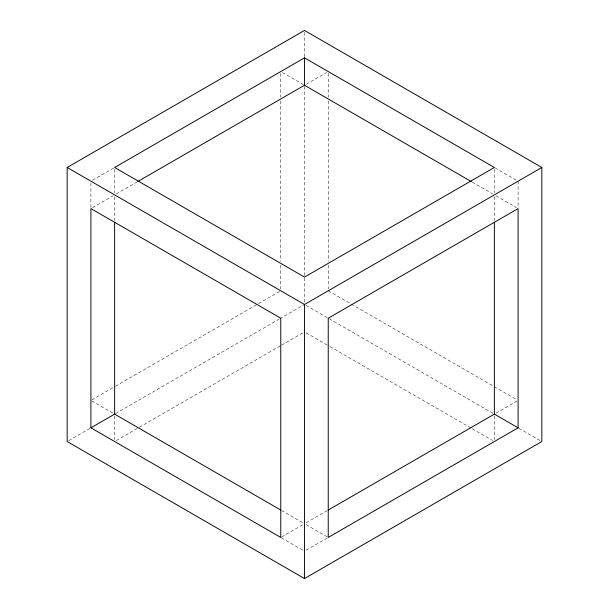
<?xml version="1.0" encoding="UTF-8"?>
<svg xmlns="http://www.w3.org/2000/svg" width="609" height="609" viewBox="0 0 609 609"><rect width="100%" height="100%" fill="white"/><g stroke="black" fill="none" stroke-linecap="round" stroke-linejoin="round"><path stroke-width="0.46" stroke-dasharray="3.04 2.28" d="M92.545 180.226L113.913 167.886M92.538 207.639L112.992 195.824M116.273 193.928L136.827 182.068M306.137 84.316L326.599 72.501M91.723 399.946L114.736 386.654M115.558 386.182L257.752 304.089M258.574 303.609L280.764 290.798M68.809 440.581L90.162 428.249M115.619 413.549L279.044 319.2M279.843 318.735L304.5 304.5M116.273 440.573L138.471 427.762M139.294 427.29L280.665 345.668M281.487 345.196L303.678 332.385M281.586 536.971L304.5 523.74M306.144 522.788L327.513 510.456M496.008 413.176L517.285 400.889M306.144 550.193L327.513 537.861M495.087 167.886L516.455 180.226M282.401 72.501L304.5 85.26M472.173 182.068L492.727 193.928M496.008 195.824L516.462 207.639M328.236 290.798L350.426 303.609M351.248 304.089L493.442 386.182M494.264 386.654L517.277 399.946M306.137 305.444L493.381 413.549M518.838 428.249L540.191 440.581M306.144 332.857L329.157 346.14M329.979 346.62L471.351 428.241M472.173 428.713L492.727 440.573M91.715 400.889L112.992 413.176M281.487 510.456L303.678 523.268M306.137 524.684L327.414 536.971M281.487 537.861L304.5 551.145M518.099 181.178L518.099 207.753M494.371 169.363L494.371 192.992M494.371 196.776L494.371 220.504M494.371 416.008L494.371 439.637M328.236 73.453L328.236 97.181M328.236 100.98L328.236 261.375M328.236 265.174L328.236 288.902M304.5 32.346L304.5 57.002M304.5 86.402L304.5 302.612M280.764 73.453L280.764 97.181M280.764 100.98L280.764 261.375M280.764 265.174L280.764 288.902M114.629 169.363L114.629 192.992M114.629 196.776L114.629 220.504M114.629 416.008L114.629 439.637M90.901 183.073L90.901 207.753"/><path stroke-width="0.91" d="M67.165 167.475L304.5 30.45L541.835 167.475L541.835 441.525L304.5 578.55L67.165 441.525L67.165 167.475L304.5 304.5L541.835 167.475M304.5 57.855L114.629 167.475L304.5 277.095L494.371 167.475L304.5 57.855L304.5 85.26L137.649 181.589M90.901 427.822L280.764 537.442L280.764 318.202L90.901 208.582L90.901 427.822L114.629 414.12L280.665 509.977M328.335 509.977L494.371 414.12L518.099 427.822L518.099 208.582L328.236 318.202L328.236 537.442L518.099 427.822M304.5 85.26L471.351 181.589M494.371 222.407L494.371 414.12M304.5 304.5L304.5 578.55M114.629 222.407L114.629 414.12"/></g></svg>
